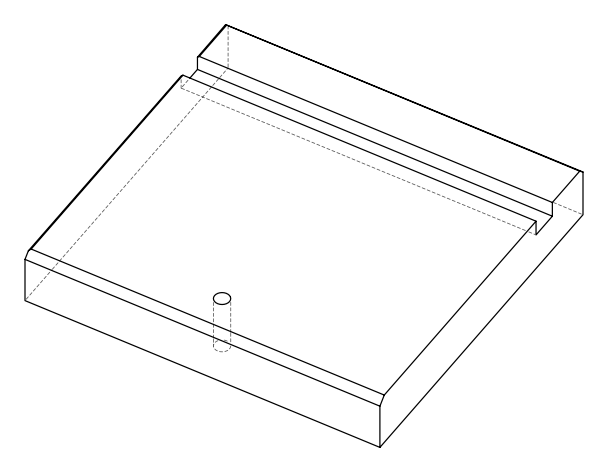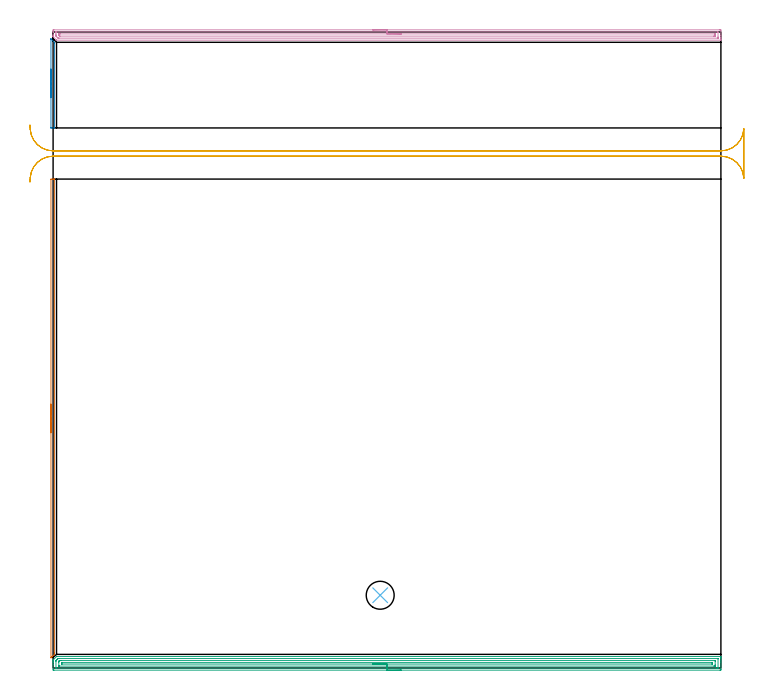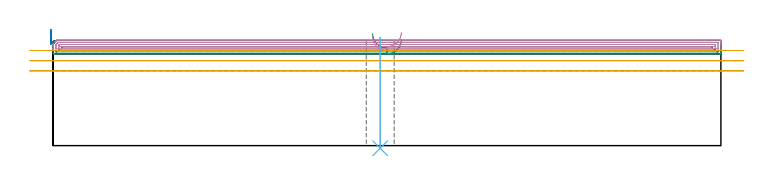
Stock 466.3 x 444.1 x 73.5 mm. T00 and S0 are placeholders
(PLAN: 6 operations, 2 tool changes, 36.7 min)
(1 AREA_MILL | FG_CHAMFER_SURFACE | UGT0205_001 | 2.82 min | 976 mm3)
(2 AREA_MILL_1 | FG_CHAMFER_SURFACE_1 | UGT0205_001 | 0.64 min | 190 mm3)
(3 AREA_MILL_2 | FG_CHAMFER_SURFACE_2 | UGT0205_001 | 15.11 min | 20986 mm3)
(4 AREA_MILL_3 | FG_CHAMFER_SURFACE_3 | UGT0205_001 | 11.37 min | 12120 mm3)
(5 MILL_RECTANGULAR_SLOT | SLOT_RECTANGULAR | UGT0201_004 | Follow Part, ap 8, ae 75% | 6.47 min | 354568 mm3)
(6 INDEXABLE_INSERT_DRILL_THROUGH_HOLE_FROM_SOLID | STEP1HOLE | NXT0302_010 | 0.31 min | 21907 mm3)
(TOOL UGT0205_001 | Chamfer Mill 20 x 3 x 45 deg. | D20 FL50 Z2)
(TOOL UGT0201_004 | End Mill 32 mm | D32 FL53 Z6)
(TOOL NXT0302_010 | Index. Insert Drill 19.5mm [880-D1950L25-05] | D19.5 PA176 FL98 Z2)
(OP 1 AREA_MILL)
G17 G21 G94 G90
T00 M6
G54
G17 G0 G90 X-1.5 Y164.25 S1061 M3
G43 Z83.5 H0
Z81.1
G94 G1 Y164.288 Z80.228 F250.
Y164.402 Z79.364
Y164.591 Z78.512
Y164.853 Z77.68
Y165.187 Z76.874
Y165.59 Z76.1
Y166.058 Z75.364
Y166.59 Z74.672
Y167.179 Z74.029
Y167.822 Z73.44
Y168.514 Z72.908
Y169.25 Z72.44
Y170.024 Z72.037
Y170.83 Z71.703
Y171.662 Z71.441
Y172.513 Z71.252
Y173.378 Z71.138
Y174.25 Z71.1
Y341.067
X-1.497 Y341.399 Z71.099
X-0.3 Y341.4 Z72.295
X0.349 Z72.949
X0.656 Z73.256
X0.779 Y341.398 Z73.372
X0.897 Y341.39 Z73.488
X0.9 Y341.234 Z73.5
Y10.391
X0.899 Y9.5 Z73.499
X0.898 Y9.498 Z73.498
X0.136 Y8.734 Z72.733
X-0.593 Y8.006 Z72.005
X-0.736 Y7.861 Z71.859
X-0.886 Y7.713 Z71.711
X-1.02 Y7.579 Z71.578
X-1.173 Y7.425 Z71.422
X-1.333 Y7.266 Z71.265
X-1.397 Y7.202 Z71.201
X-1.495 Y7.116 Z71.103
X-1.499 Y7.125 Z71.099
X-1.5 Y174.25 Z71.1
Y175.122 Z71.138
Y175.986 Z71.252
Y176.838 Z71.441
Y177.67 Z71.703
Y178.476 Z72.037
Y179.25 Z72.44
Y179.986 Z72.908
Y180.678 Z73.44
Y181.321 Z74.029
Y181.91 Z74.672
Y182.441 Z75.364
Y182.91 Z76.1
Y183.313 Z76.874
Y183.647 Z77.68
Y183.909 Z78.512
Y184.098 Z79.364
Y184.212 Z80.228
Y184.25 Z81.1
G0 Z83.5
M5
M2
(OP 2 AREA_MILL_1)
G17 G21 G94 G90
T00 M6
G54
G17 G0 G90 X-1.5 Y398.2 S1061 M3
G43 Z83.5 H0
Z81.1
G94 G1 Y398.238 Z80.228 F250.
Y398.352 Z79.364
Y398.541 Z78.512
Y398.803 Z77.68
Y399.137 Z76.874
Y399.54 Z76.1
Y400.008 Z75.364
Y400.539 Z74.672
Y401.129 Z74.029
Y401.772 Z73.44
Y402.464 Z72.908
Y403.2 Z72.44
Y403.974 Z72.037
Y404.78 Z71.703
Y405.612 Z71.441
Y406.463 Z71.252
Y407.328 Z71.138
Y408.2 Z71.1
Y439.075
X-1.499 Y439.267 Z71.099
X-1.498 Y439.296 Z71.1
X-1.487 Y439.288 Z71.111
X0.882 Y436.92 Z73.479
X0.89 Y436.859 Z73.487
X0.896 Y436.297 Z73.495
X0.9 Y377.177 Z73.5
X0.896 Y377.11 Z73.49
X0.786 Y377.1 Z73.384
X-1.396 Z71.201
X-1.494 Y377.11 Z71.104
X-1.499 Y377.112 Z71.099
X-1.5 Y377.177 Z71.1
Y408.2
Y409.071 Z71.138
Y409.936 Z71.252
Y410.788 Z71.441
Y411.62 Z71.703
Y412.426 Z72.037
Y413.2 Z72.44
Y413.936 Z72.909
Y414.628 Z73.44
Y415.271 Z74.029
Y415.86 Z74.672
Y416.391 Z75.364
Y416.86 Z76.1
Y417.263 Z76.874
Y417.597 Z77.68
Y417.859 Z78.512
Y418.048 Z79.364
Y418.162 Z80.228
Y418.2 Z81.1
G0 Z83.5
M5
M2
(OP 3 AREA_MILL_2)
G17 G21 G94 G90
T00 M6
G54
G17 G0 G90 X243.15 Y-1.5 S1061 M3
G43 Z83.5 H0
Z74.
G94 G1 X243.112 Z73.128 F250.
X242.998 Z72.264
X242.809 Z71.412
X242.547 Z70.58
X242.213 Z69.774
X241.81 Z69.
X241.342 Z68.264
X240.81 Z67.572
X240.221 Z66.929
X239.578 Z66.34
X238.886 Z65.809
X238.15 Z65.34
X237.376 Z64.937
X236.57 Z64.603
X235.738 Z64.341
X234.886 Z64.152
X234.022 Z64.038
X233.15 Z64.
X0.631
X0.255 Y-1.498 Z64.001
X0.01 Y-1.493 Z64.005
X0. Y-1.129 Z64.368
Y2.374 Z67.869
Y3.765 Z69.261
Y4.126 Z69.621
Y4.847 Z70.347
Y5.439 Z70.939
X0.001 Y5.517 Z71.016
X0.01 Y5.6 Z71.096
X0.088 Y5.689 Z71.187
X2.389 Y7.989 Z73.488
X2.403 Y7.996 Z73.495
X2.42 Y8. Z73.5
X466.116
X466.29 Y7.997 Z73.489
X466.298 Y7.848 Z73.341
X466.3 Y7.694 Z73.194
Y7.474 Z72.974
Y6.753 Z72.248
Y5.516 Z71.013
Y4.126 Z69.621
Y-0.871 Z64.626
X466.297 Y-1.129 Z64.369
X466.29 Y-1.493 Z64.005
X466.045 Y-1.498 Z64.001
X465.669 Y-1.5 Z64.
X233.15
Y-0.086 Z65.414
X2.42 Y-0.085 Z65.415
X2.248 Y-0.084 Z65.416
X2.061 Y-0.081 Z65.419
X2.021 Y-0.079 Z65.421
X2.01 Y-0.058 Z65.442
X2.007 Y-0.024 Z65.476
X2.001 Y0.157 Z65.657
Y4.536 Z70.036
X2.005 Y5.001 Z70.501
X2.009 Y5.104 Z70.604
X2.014 Y5.152 Z70.652
X2.044 Y5.186 Z70.686
X2.134 Y5.281 Z70.781
X2.42 Y5.57 Z71.07
X2.727 Y5.877 Z71.377
X3.018 Y6.168 Z71.668
X3.314 Y6.461 Z71.961
X3.419 Y6.558 Z72.058
X3.447 Y6.579 Z72.079
X3.49 Y6.581 Z72.081
X4.209 Y6.585 Z72.085
X4.379 Y6.586 Z72.086
X463.88 Y6.585 Z72.085
X464.052 Y6.584 Z72.084
X464.239 Y6.581 Z72.081
X464.279 Y6.579 Z72.079
X464.29 Y6.558 Z72.058
X464.293 Y6.524 Z72.024
X464.299 Y6.343 Z71.843
Y0.213 Z65.713
X464.295 Y0.075 Z65.575
X464.29 Y-0.034 Z65.466
X464.279 Y-0.079 Z65.421
X464.241 Y-0.08 Z65.42
X463.88 Y-0.084 Z65.416
X463.709 Y-0.085 Z65.415
X462.986 Y-0.086 Z65.414
X233.15
Y1.329 Z66.829
X4.381
X4.209 Y1.331 Z66.831
X4.037 Y1.335 Z66.835
X4.009 Y1.344 Z66.844
X4.005 Y1.376 Z66.876
X4.002 Y1.43 Z66.93
X4. Y1.499 Z66.999
Y1.703 Z67.203
Y4.126 Z69.626
X4.001 Y4.329 Z69.829
X4.005 Y4.534 Z70.034
X4.01 Y4.669 Z70.169
X4.028 Y4.717 Z70.217
X4.055 Y4.748 Z70.248
X4.209 Y4.909 Z70.409
X4.255 Y4.956 Z70.456
X4.302 Y5.001 Z70.501
X4.463 Y5.152 Z70.652
X4.756 Y5.165 Z70.665
X4.931 Y5.17 Z70.67
X5.103 Y5.171 Z70.671
X5.824 Y5.172 Z70.672
X461.919 Y5.171 Z70.671
X462.091 Y5.169 Z70.669
X462.263 Y5.165 Z70.665
X462.291 Y5.156 Z70.656
X462.295 Y5.124 Z70.624
X462.298 Y5.069 Z70.569
X462.299 Y5.001 Z70.501
X462.3 Y4.797 Z70.297
Y2.17 Z67.67
X462.298 Y1.499 Z66.999
X462.295 Y1.397 Z66.897
X462.29 Y1.347 Z66.847
X462.283 Y1.335 Z66.835
X462.261 Y1.332 Z66.832
X462.091 Y1.33 Z66.83
X461.371 Y1.329 Z66.829
X233.15
Y2.743 Z68.243
X6.152
X6.094 Y2.744 Z68.244
X6.034 Y2.747 Z68.247
X6.017 Y2.749 Z68.249
X6.01 Y2.762 Z68.262
X6.007 Y2.814 Z68.314
X6. Y3.247 Z68.747
X6.004 Y3.686 Z69.186
X6.007 Y3.74 Z69.24
X6.01 Y3.749 Z69.249
X6.021 Y3.751 Z69.251
X6.063 Y3.754 Z69.254
X6.201 Y3.757 Z69.257
X460.148
X460.206 Y3.756 Z69.256
X460.266 Y3.753 Z69.253
X460.283 Y3.751 Z69.251
X460.29 Y3.738 Z69.238
X460.293 Y3.686 Z69.186
X460.3 Y3.253 Z68.753
X460.296 Y2.814 Z68.314
X460.293 Y2.76 Z68.26
X460.29 Y2.751 Z68.251
X460.279 Y2.749 Z68.249
X460.237 Y2.746 Z68.246
X460.099 Y2.743 Z68.243
X233.15
X232.278 Z68.281
X231.414 Z68.395
X230.562 Z68.583
X229.73 Z68.846
X228.924 Z69.18
X228.15 Z69.582
X227.414 Z70.051
X226.722 Z70.582
X226.079 Z71.172
X225.49 Z71.815
X224.958 Z72.507
X224.49 Z73.243
X224.087 Z74.017
X223.753 Z74.822
X223.491 Z75.655
X223.302 Z76.506
X223.188 Z77.371
X223.15 Z78.243
G0 Z83.5
M5
M2
(OP 4 AREA_MILL_3)
G17 G21 G94 G90
T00 M6
G54
G17 G0 G90 X223.15 Y445.6 S1061 M3
G43 Z83.5 H0
Z76.3
G94 G1 X223.188 Z75.428 F250.
X223.302 Z74.564
X223.491 Z73.712
X223.753 Z72.88
X224.087 Z72.074
X224.49 Z71.3
X224.959 Z70.564
X225.49 Z69.872
X226.079 Z69.229
X226.722 Z68.64
X227.414 Z68.108
X228.15 Z67.64
X228.924 Z67.237
X229.73 Z66.903
X230.562 Z66.641
X231.414 Z66.452
X232.278 Z66.338
X233.15 Z66.3
X465.161
X465.669 Y445.599 Z66.301
X466.171 Y445.595 Z66.303
X466.291 Y445.592 Z66.306
X466.3 Y445.098 Z66.799
Y441.557 Z70.337
Y440.152 Z71.744
Y439.787 Z72.108
Y439.058 Z72.841
Y438.814 Z73.086
Y438.424 Z73.466
X466.292 Y438.403 Z73.488
X466.117 Y438.4 Z73.5
X2.42
X2.403 Y438.404 Z73.495
X2.393 Y438.408 Z73.491
X0.003 Y440.797 Z71.1
X0.001 Y440.803 Z71.094
X0. Y441.094 Z70.802
Y441.402 Z70.498
Y441.713 Z70.186
Y442.443 Z69.453
Y443.692 Z68.205
Y444.213 Z67.682
Y444.838 Z67.058
X0.003 Y445.098 Z66.798
X0.009 Y445.591 Z66.305
X0.13 Y445.594 Z66.303
X0.631 Y445.6 Z66.3
X233.15
Y444.186 Z67.714
X463.908 Y444.185 Z67.715
X464.29 Y444.179 Z67.721
X464.294 Y444.056 Z67.844
X464.299 Y443.798 Z68.102
X464.3 Y440.672 Z71.228
X464.299 Y440.258 Z71.642
X464.292 Y439.842 Z72.058
X464.29 Y439.82 Z72.08
X464.285 Y439.818 Z72.082
X464.259 Y439.816 Z72.084
X464.205 Y439.815 Z72.085
X464.097 Y439.814 Z72.086
X4.181
X3.748 Y439.818 Z72.082
X3.532 Y439.821 Z72.079
X3.426 Y439.835 Z72.065
X3.314 Y439.941 Z71.959
X2.578 Y440.672 Z71.228
X2.42 Y440.831 Z71.069
X2.061 Y441.199 Z70.701
X2.018 Y441.243 Z70.657
X2.01 Y441.309 Z70.591
X2.005 Y441.419 Z70.481
X2.002 Y441.557 Z70.343
X2. Y441.973 Z69.927
Y442.443 Z69.457
Y443.328 Z68.572
X2.001 Y443.742 Z68.158
X2.008 Y444.158 Z67.742
X2.01 Y444.18 Z67.72
X2.015 Y444.182 Z67.718
X2.041 Y444.184 Z67.716
X2.095 Y444.185 Z67.715
X2.203 Y444.186 Z67.714
X233.15
Y442.772 Z69.128
X461.759 Y442.771 Z69.129
X462.091 Y442.769 Z69.131
X462.202 Y442.768 Z69.132
X462.281 Y442.765 Z69.135
X462.29 Y442.649 Z69.251
X462.296 Y442.443 Z69.457
X462.299 Y442.237 Z69.663
Y441.557 Z70.343
X462.298 Y441.353 Z70.547
X462.294 Y441.283 Z70.617
X462.289 Y441.235 Z70.665
X462.257 Y441.234 Z70.666
X462.091 Y441.231 Z70.669
X461.529 Y441.229 Z70.671
X461.197
X5.103
X4.539 Y441.23 Z70.67
X4.501 Y441.233 Z70.667
X4.484 Y441.235 Z70.665
X4.426 Y441.285 Z70.615
X4.279 Y441.423 Z70.477
X4.209 Y441.491 Z70.409
X4.145 Y441.557 Z70.343
X4.084 Y441.627 Z70.273
X4.01 Y441.715 Z70.185
X4.004 Y441.759 Z70.141
X4.001 Y442.443 Z69.457
X4.002 Y442.647 Z69.253
X4.006 Y442.717 Z69.183
X4.011 Y442.765 Z69.135
X4.043 Y442.766 Z69.134
X4.209 Y442.769 Z69.131
X4.771 Y442.771 Z69.129
X5.103 Y442.772 Z69.128
X233.15
X234.022 Z69.167
X234.887 Z69.28
X235.738 Z69.469
X236.57 Z69.732
X237.376 Z70.065
X238.15 Z70.468
X238.886 Z70.937
X239.578 Z71.468
X240.221 Z72.057
X240.81 Z72.701
X241.342 Z73.393
X241.81 Z74.128
X242.213 Z74.902
X242.547 Z75.708
X242.809 Z76.54
X242.998 Z77.392
X243.112 Z78.257
X243.15 Z79.128
G0 Z83.5
M5
M2
(OP 5 MILL_RECTANGULAR_SLOT)
G17 G21 G94 G90
T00 M6
G54
G17 G0 G90 X-16.154 Y339.385 S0 M3
G43 Z83.5 H0
Z66.4
G94 G1 X-15.97 Y342.379 F250.
G2 X0. Y357.4 R16. F500.
G1 X466.3
G2 X482.29 Y341.966 R16.
G1 Y376.534
G2 X466.3 Y361.1 R16.
G1 X0.
G2 X-15.97 Y376.121 R16.
G1 X-16.154 Y379.115 F250.
G0 Y339.385 Z59.3
G1 X-15.97 Y342.379
G2 X0. Y357.4 R16. F500.
G1 X466.3
G2 X482.29 Y341.966 R16.
G1 Y376.534
G2 X466.3 Y361.1 R16.
G1 X0.
G2 X-15.97 Y376.121 R16.
G1 X-16.154 Y379.115 F250.
G0 Y339.385 Z52.2
G1 X-15.97 Y342.379
G2 X0. Y357.4 R16. F500.
G1 X466.3
G2 X482.29 Y341.966 R16.
G1 Y376.534
G2 X466.3 Y361.1 R16.
G1 X0.
G2 X-15.97 Y376.121 R16.
G1 X-16.154 Y379.115 F250.
G0 Z83.5
M5
M2
(OP 6 INDEXABLE_INSERT_DRILL_THROUGH_HOLE_FROM_SOLID)
G17 G21 G94 G90
T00 M6
G54
G17 G0 G90 X228.4 Y50.8 S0 M3
G43 Z83.5 H1
G94 G81 G98 Z-1.84 F250. R75.5
G80
M5
M2
